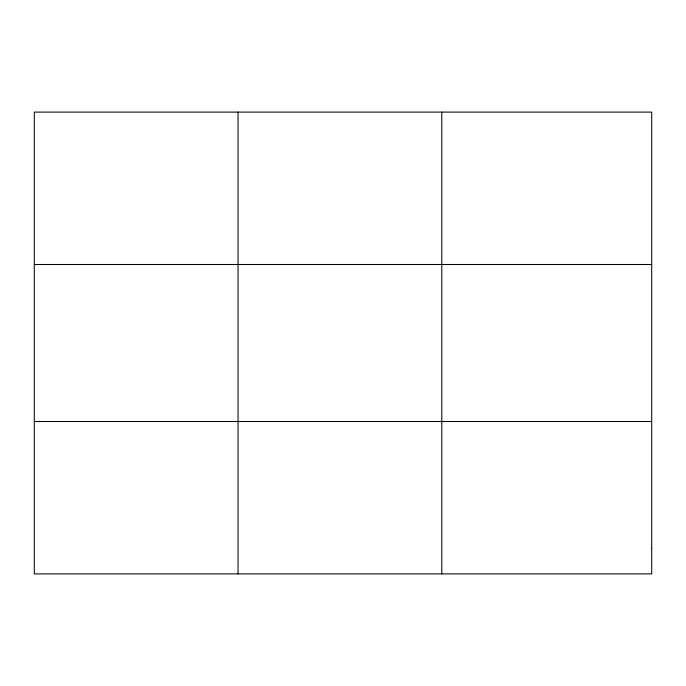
<?xml version="1.0" encoding="UTF-8"?>
<svg xmlns="http://www.w3.org/2000/svg" width="686" height="686" viewBox="0 0 686 686"><rect width="100%" height="100%" fill="white"/><g stroke="black" fill="none" stroke-linecap="round" stroke-linejoin="round"><path stroke-width="1.03" d="M238.042 112.101L238.042 573.899M441.784 112.101L441.784 573.899M34.3 264.496L651.7 264.496M34.3 421.504L651.7 421.504M651.7 548.5L651.7 573.899L34.3 573.899L34.3 112.101L651.7 112.101L651.7 548.5"/></g></svg>
